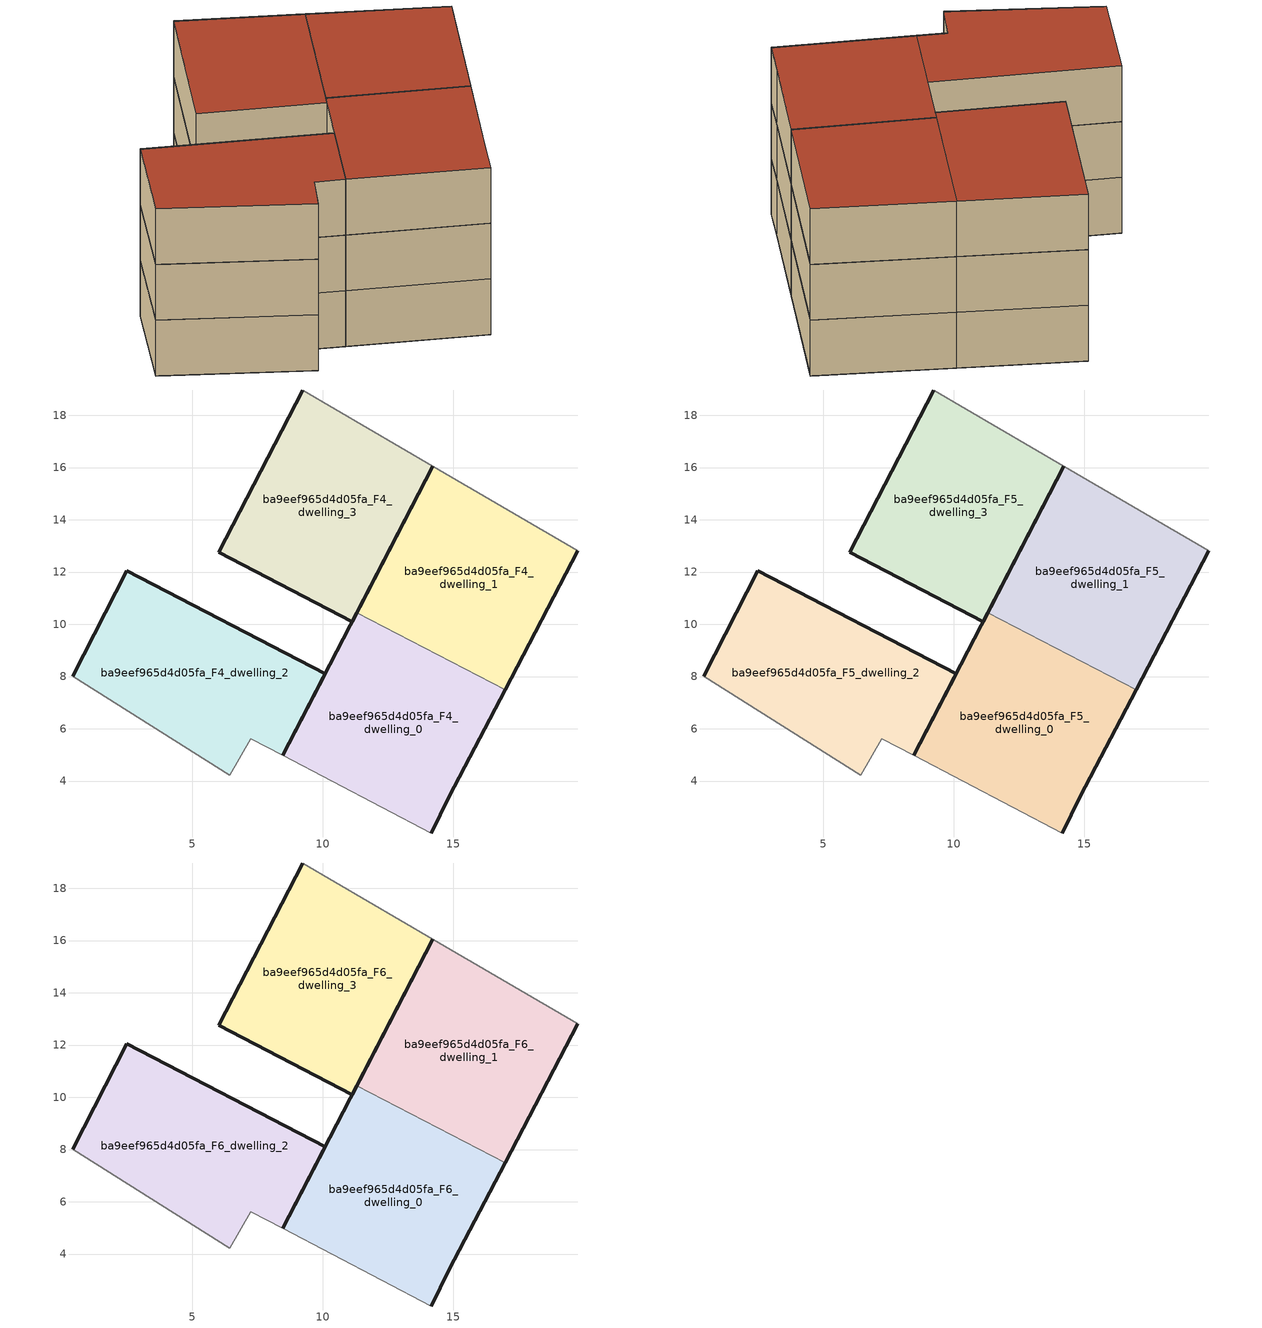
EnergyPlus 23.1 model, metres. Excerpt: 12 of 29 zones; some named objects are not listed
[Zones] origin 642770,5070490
ba9eef965d4d05fa_F4_dwelling_0
 floor to ba9eef965d4d05fa_F3_dwelling_0 (EU_floor_Construction): 14.85,3.41 16.98,7.5 11.3,10.45 8.47,4.98 14.15,2.01 z12
 wall outside (EU_wall_Construction): 8.47,4.98 11.3,10.45 / 16.98,7.5 14.85,3.41 14.15,2.01 z12:15
 wall adiabatic (EU_wall_Construction): 14.15,2.01 8.47,4.98 z12:15
 wall to ba9eef965d4d05fa_F4_dwelling_1 (EU_wall_Construction): 11.3,10.45 16.98,7.5 z12:15
ba9eef965d4d05fa_F4_dwelling_1
 floor to ba9eef965d4d05fa_F3_dwelling_1 (EU_floor_Construction): 16.98,7.5 19.76,12.82 14.21,16.06 11.3,10.45 z12
 wall outside (EU_wall_Construction): 19.76,12.82 16.98,7.5 / 11.3,10.45 14.21,16.06 z12:15
 wall adiabatic (EU_wall_Construction): 14.21,16.06 19.76,12.82 z12:15
ba9eef965d4d05fa_F4_dwelling_2
 floor to ba9eef965d4d05fa_F3_dwelling_2 (EU_floor_Construction): 8.47,4.98 10.09,8.11 2.49,12.05 0.44,8.02 6.44,4.21 7.24,5.62 z12
 wall outside (EU_wall_Construction): 0.44,8.02 2.49,12.05 10.09,8.11 8.47,4.98 z12:15
 wall adiabatic (EU_wall_Construction): 8.47,4.98 7.24,5.62 6.44,4.21 0.44,8.02 z12:15
ba9eef965d4d05fa_F4_dwelling_3
 floor to ba9eef965d4d05fa_F3_dwelling_3 (EU_floor_Construction): 11.13,10.11 14.21,16.06 9.24,18.97 6.02,12.76 z12
 wall outside (EU_wall_Construction): 14.21,16.06 11.13,10.11 6.02,12.76 9.24,18.97 z12:15
 wall adiabatic (EU_wall_Construction): 9.24,18.97 14.21,16.06 z12:15
ba9eef965d4d05fa_F5_dwelling_0
 floor to ba9eef965d4d05fa_F4_dwelling_0 (EU_floor_Construction): 14.85,3.41 16.98,7.5 11.3,10.45 8.47,4.98 14.15,2.01 z15
 wall outside (EU_wall_Construction): 8.47,4.98 11.3,10.45 / 16.98,7.5 14.85,3.41 14.15,2.01 z15:18
 wall adiabatic (EU_wall_Construction): 14.15,2.01 8.47,4.98 z15:18
 wall to ba9eef965d4d05fa_F5_dwelling_1 (EU_wall_Construction): 11.3,10.45 16.98,7.5 z15:18
ba9eef965d4d05fa_F5_dwelling_1
 floor to ba9eef965d4d05fa_F4_dwelling_1 (EU_floor_Construction): 16.98,7.5 19.76,12.82 14.21,16.06 11.3,10.45 z15
 wall outside (EU_wall_Construction): 19.76,12.82 16.98,7.5 / 11.3,10.45 14.21,16.06 z15:18
 wall adiabatic (EU_wall_Construction): 14.21,16.06 19.76,12.82 z15:18
ba9eef965d4d05fa_F5_dwelling_2
 floor to ba9eef965d4d05fa_F4_dwelling_2 (EU_floor_Construction): 8.47,4.98 10.09,8.11 2.49,12.05 0.44,8.02 6.44,4.21 7.24,5.62 z15
 wall outside (EU_wall_Construction): 0.44,8.02 2.49,12.05 10.09,8.11 8.47,4.98 z15:18
 wall adiabatic (EU_wall_Construction): 8.47,4.98 7.24,5.62 6.44,4.21 0.44,8.02 z15:18
ba9eef965d4d05fa_F5_dwelling_3
 floor to ba9eef965d4d05fa_F4_dwelling_3 (EU_floor_Construction): 11.13,10.11 14.21,16.06 9.24,18.97 6.02,12.76 z15
 wall outside (EU_wall_Construction): 14.21,16.06 11.13,10.11 6.02,12.76 9.24,18.97 z15:18
 wall adiabatic (EU_wall_Construction): 9.24,18.97 14.21,16.06 z15:18
ba9eef965d4d05fa_F6_dwelling_0
 floor to ba9eef965d4d05fa_F5_dwelling_0 (EU_floor_Construction): 14.85,3.41 16.98,7.5 11.3,10.45 8.47,4.98 14.15,2.01 z18
 wall outside (EU_wall_Construction): 8.47,4.98 11.3,10.45 / 16.98,7.5 14.85,3.41 14.15,2.01 z18:21
 wall adiabatic (EU_wall_Construction): 14.15,2.01 8.47,4.98 z18:21
 wall to ba9eef965d4d05fa_F6_dwelling_1 (EU_wall_Construction): 11.3,10.45 16.98,7.5 z18:21
 roof outside (EU_roof_Construction): 16.98,7.5 14.85,3.41 14.15,2.01 8.47,4.98 11.3,10.45 z21
ba9eef965d4d05fa_F6_dwelling_1
 floor to ba9eef965d4d05fa_F5_dwelling_1 (EU_floor_Construction): 16.98,7.5 19.76,12.82 14.21,16.06 11.3,10.45 z18
 wall outside (EU_wall_Construction): 19.76,12.82 16.98,7.5 / 11.3,10.45 14.21,16.06 z18:21
 wall adiabatic (EU_wall_Construction): 14.21,16.06 19.76,12.82 z18:21
 roof outside (EU_roof_Construction): 19.76,12.82 16.98,7.5 11.3,10.45 14.21,16.06 z21
ba9eef965d4d05fa_F6_dwelling_2
 floor to ba9eef965d4d05fa_F5_dwelling_2 (EU_floor_Construction): 8.47,4.98 10.09,8.11 2.49,12.05 0.44,8.02 6.44,4.21 7.24,5.62 z18
 wall outside (EU_wall_Construction): 0.44,8.02 2.49,12.05 10.09,8.11 8.47,4.98 z18:21
 wall adiabatic (EU_wall_Construction): 8.47,4.98 7.24,5.62 6.44,4.21 0.44,8.02 z18:21
 roof outside (EU_roof_Construction): 10.09,8.11 8.47,4.98 7.24,5.62 6.44,4.21 0.44,8.02 2.49,12.05 z21
ba9eef965d4d05fa_F6_dwelling_3
 floor to ba9eef965d4d05fa_F5_dwelling_3 (EU_floor_Construction): 11.13,10.11 14.21,16.06 9.24,18.97 6.02,12.76 z18
 wall outside (EU_wall_Construction): 14.21,16.06 11.13,10.11 6.02,12.76 9.24,18.97 z18:21
 wall adiabatic (EU_wall_Construction): 9.24,18.97 14.21,16.06 z18:21
 roof outside (EU_roof_Construction): 14.21,16.06 11.13,10.11 6.02,12.76 9.24,18.97 z21
[Building]
EU S2 Campaign: North Axis=0; Terrain=City; Solar Distribution=FullExterior
[Site:Location]
Lyon-Bron: Latitude=45.75; Longitude=5; Time Zone=1; Elevation=198
[SizingPeriod:WeatherFileDays]
AnnualSizingPeriod: Begin Month=1; Begin Day of Month=1; End Month=12; End Day of Month=31; Day of Week for Start Day=Monday; Use Weather File Daylight Saving Period=No; Use Weather File Rain and Snow Indicators=No
[MATERIAL]
EU_InternalMass_Material: Roughness=MediumRough; Thickness=0.1; Conductivity=1; Density=1800; Specific Heat=900; Thermal Absorptance=0.9; Solar Absorptance=0.7; Visible Absorptance=0.7
[MATERIAL:NOMASS] Roughness=MediumRough; Thermal Absorptance=0.9; Solar Absorptance=0.7; Visible Absorptance=0.7
Name | Thermal Resistance
EU_wall_NoMass | 0.776494
EU_roof_NoMass | 0.486893
EU_floor_NoMass | 0.421597
[CONSTRUCTION]
EU_wall_Construction: EU_wall_NoMass
EU_roof_Construction: EU_roof_NoMass
EU_floor_Construction: EU_floor_NoMass
EU_InternalMass_Construction: EU_InternalMass_Material
[ZONE] Type=1; Multiplier=1; Ceiling Height=autocalculate; Floor Area=autocalculate; Part of Total Floor Area=Yes
Name | Volume
ba9eef965d4d05fa_F4_dwelling_0; ba9eef965d4d05fa_F5_dwelling_0; ba9eef965d4d05fa_F6_dwelling_0; ba9eef965d4d05fa_F4_dwelling_1; ba9eef965d4d05fa_F5_dwelling_1; ba9eef965d4d05fa_F6_dwelling_1 | 118.34
ba9eef965d4d05fa_F4_dwelling_2; ba9eef965d4d05fa_F5_dwelling_2; ba9eef965d4d05fa_F6_dwelling_2 | 118.322
ba9eef965d4d05fa_F4_dwelling_3; ba9eef965d4d05fa_F5_dwelling_3; ba9eef965d4d05fa_F6_dwelling_3 | 118.319
[INTERNALMASS] Construction=EU_InternalMass_Construction
Name | Zone or ZoneList | Surface Area
ba9eef965d4d05fa_F4_dwelling_0_EU_InternalMass | ba9eef965d4d05fa_F4_dwelling_0 | 49.3075
ba9eef965d4d05fa_F4_dwelling_1_EU_InternalMass | ba9eef965d4d05fa_F4_dwelling_1 | 49.3101
ba9eef965d4d05fa_F4_dwelling_2_EU_InternalMass | ba9eef965d4d05fa_F4_dwelling_2 | 49.302
ba9eef965d4d05fa_F4_dwelling_3_EU_InternalMass | ba9eef965d4d05fa_F4_dwelling_3 | 49.3009
ba9eef965d4d05fa_F5_dwelling_0_EU_InternalMass | ba9eef965d4d05fa_F5_dwelling_0 | 49.3075
ba9eef965d4d05fa_F5_dwelling_1_EU_InternalMass | ba9eef965d4d05fa_F5_dwelling_1 | 49.3101
ba9eef965d4d05fa_F5_dwelling_2_EU_InternalMass | ba9eef965d4d05fa_F5_dwelling_2 | 49.302
ba9eef965d4d05fa_F5_dwelling_3_EU_InternalMass | ba9eef965d4d05fa_F5_dwelling_3 | 49.3009
ba9eef965d4d05fa_F6_dwelling_0_EU_InternalMass | ba9eef965d4d05fa_F6_dwelling_0 | 49.3075
ba9eef965d4d05fa_F6_dwelling_1_EU_InternalMass | ba9eef965d4d05fa_F6_dwelling_1 | 49.3101
ba9eef965d4d05fa_F6_dwelling_2_EU_InternalMass | ba9eef965d4d05fa_F6_dwelling_2 | 49.302
ba9eef965d4d05fa_F6_dwelling_3_EU_InternalMass | ba9eef965d4d05fa_F6_dwelling_3 | 49.3009
[OTHEREQUIPMENT] Fuel Type=Electricity; Design Level Calculation Method=Watts/Area; Power per Zone Floor Area=1; Fraction Latent=0; Fraction Radiant=0; Fraction Lost=0; Carbon Dioxide Generation Rate=0; EndUse Subcategory=EU_Step8_InternalGains
Name | Zone or ZoneList or Space or SpaceList | Schedule
EU_Step8_InternalGain_ba9eef965d4d05fa_F4_dwelling_0_f000 | ba9eef965d4d05fa_F4_dwelling_0 | EU_Step8_GainSchedule_ba9eef965d4d05fa_F4_dwelling_0_f000
EU_Step8_InternalGain_ba9eef965d4d05fa_F4_dwelling_1_f000 | ba9eef965d4d05fa_F4_dwelling_1 | EU_Step8_GainSchedule_ba9eef965d4d05fa_F4_dwelling_1_f000
EU_Step8_InternalGain_ba9eef965d4d05fa_F4_dwelling_2_f000 | ba9eef965d4d05fa_F4_dwelling_2 | EU_Step8_GainSchedule_ba9eef965d4d05fa_F4_dwelling_2_f000
EU_Step8_InternalGain_ba9eef965d4d05fa_F4_dwelling_3_f000 | ba9eef965d4d05fa_F4_dwelling_3 | EU_Step8_GainSchedule_ba9eef965d4d05fa_F4_dwelling_3_f000
EU_Step8_InternalGain_ba9eef965d4d05fa_F5_dwelling_0_f000 | ba9eef965d4d05fa_F5_dwelling_0 | EU_Step8_GainSchedule_ba9eef965d4d05fa_F5_dwelling_0_f000
EU_Step8_InternalGain_ba9eef965d4d05fa_F5_dwelling_1_f000 | ba9eef965d4d05fa_F5_dwelling_1 | EU_Step8_GainSchedule_ba9eef965d4d05fa_F5_dwelling_1_f000
EU_Step8_InternalGain_ba9eef965d4d05fa_F5_dwelling_2_f000 | ba9eef965d4d05fa_F5_dwelling_2 | EU_Step8_GainSchedule_ba9eef965d4d05fa_F5_dwelling_2_f000
EU_Step8_InternalGain_ba9eef965d4d05fa_F5_dwelling_3_f000 | ba9eef965d4d05fa_F5_dwelling_3 | EU_Step8_GainSchedule_ba9eef965d4d05fa_F5_dwelling_3_f000
EU_Step8_InternalGain_ba9eef965d4d05fa_F6_dwelling_0_f000 | ba9eef965d4d05fa_F6_dwelling_0 | EU_Step8_GainSchedule_ba9eef965d4d05fa_F6_dwelling_0_f000
EU_Step8_InternalGain_ba9eef965d4d05fa_F6_dwelling_1_f000 | ba9eef965d4d05fa_F6_dwelling_1 | EU_Step8_GainSchedule_ba9eef965d4d05fa_F6_dwelling_1_f000
EU_Step8_InternalGain_ba9eef965d4d05fa_F6_dwelling_2_f000 | ba9eef965d4d05fa_F6_dwelling_2 | EU_Step8_GainSchedule_ba9eef965d4d05fa_F6_dwelling_2_f000
EU_Step8_InternalGain_ba9eef965d4d05fa_F6_dwelling_3_f000 | ba9eef965d4d05fa_F6_dwelling_3 | EU_Step8_GainSchedule_ba9eef965d4d05fa_F6_dwelling_3_f000
[ZONEVENTILATION:DESIGNFLOWRATE] Schedule=EU_AlwaysOn; Design Flow Rate Calculation Method=AirChanges/Hour; Air Changes per Hour=0.693814; Ventilation Type=Natural; Fan Pressure Rise=0; Fan Total Efficiency=1; Constant Term Coefficient=1; Temperature Term Coefficient=0; Velocity Term Coefficient=0; Velocity Squared Term Coefficient=0; Minimum Indoor Temperature=-100; Maximum Indoor Temperature=100; Delta Temperature=-100; Minimum Outdoor Temperature=-100; Maximum Outdoor Temperature=100; Maximum Wind Speed=40
Name | Zone or ZoneList or Space or SpaceList
EU_ConstantAir_ba9eef965d4d05fa_F4_dwelling_0 | ba9eef965d4d05fa_F4_dwelling_0
EU_ConstantAir_ba9eef965d4d05fa_F4_dwelling_1 | ba9eef965d4d05fa_F4_dwelling_1
EU_ConstantAir_ba9eef965d4d05fa_F4_dwelling_2 | ba9eef965d4d05fa_F4_dwelling_2
EU_ConstantAir_ba9eef965d4d05fa_F4_dwelling_3 | ba9eef965d4d05fa_F4_dwelling_3
EU_ConstantAir_ba9eef965d4d05fa_F5_dwelling_0 | ba9eef965d4d05fa_F5_dwelling_0
EU_ConstantAir_ba9eef965d4d05fa_F5_dwelling_1 | ba9eef965d4d05fa_F5_dwelling_1
EU_ConstantAir_ba9eef965d4d05fa_F5_dwelling_2 | ba9eef965d4d05fa_F5_dwelling_2
EU_ConstantAir_ba9eef965d4d05fa_F5_dwelling_3 | ba9eef965d4d05fa_F5_dwelling_3
EU_ConstantAir_ba9eef965d4d05fa_F6_dwelling_0 | ba9eef965d4d05fa_F6_dwelling_0
EU_ConstantAir_ba9eef965d4d05fa_F6_dwelling_1 | ba9eef965d4d05fa_F6_dwelling_1
EU_ConstantAir_ba9eef965d4d05fa_F6_dwelling_2 | ba9eef965d4d05fa_F6_dwelling_2
EU_ConstantAir_ba9eef965d4d05fa_F6_dwelling_3 | ba9eef965d4d05fa_F6_dwelling_3
[HVACTEMPLATE:ZONE:IDEALLOADSAIRSYSTEM] System Availability Schedule=EU_AlwaysOn; Maximum Heating Supply Air Temperature=50; Minimum Cooling Supply Air Temperature=13; Maximum Heating Supply Air Humidity Ratio=0.0156; Minimum Cooling Supply Air Humidity Ratio=0.0077; Heating Limit=NoLimit; Cooling Limit=NoLimit; Heating Availability Schedule=EU_AlwaysOn; Cooling Availability Schedule=EU_CoolingOff; Dehumidification Control Type=ConstantSensibleHeatRatio; Cooling Sensible Heat Ratio=0.7; Dehumidification Setpoint=60; Humidification Control Type=None; Humidification Setpoint=30; Outdoor Air Method=None; Outdoor Air Flow Rate per Person=0.00944; Outdoor Air Flow Rate per Zone Floor Area=0; Outdoor Air Flow Rate per Zone=0; Demand Controlled Ventilation Type=None; Outdoor Air Economizer Type=NoEconomizer; Heat Recovery Type=None; Sensible Heat Recovery Effectiveness=0.7; Latent Heat Recovery Effectiveness=0.65
Name | Template Thermostat
ba9eef965d4d05fa_F4_dwelling_0 | EU_HeatOnly_ba9eef965d4d05fa_F4_dwelling_0
ba9eef965d4d05fa_F4_dwelling_1 | EU_HeatOnly_ba9eef965d4d05fa_F4_dwelling_1
ba9eef965d4d05fa_F4_dwelling_2 | EU_HeatOnly_ba9eef965d4d05fa_F4_dwelling_2
ba9eef965d4d05fa_F4_dwelling_3 | EU_HeatOnly_ba9eef965d4d05fa_F4_dwelling_3
ba9eef965d4d05fa_F5_dwelling_0 | EU_HeatOnly_ba9eef965d4d05fa_F5_dwelling_0
ba9eef965d4d05fa_F5_dwelling_1 | EU_HeatOnly_ba9eef965d4d05fa_F5_dwelling_1
ba9eef965d4d05fa_F5_dwelling_2 | EU_HeatOnly_ba9eef965d4d05fa_F5_dwelling_2
ba9eef965d4d05fa_F5_dwelling_3 | EU_HeatOnly_ba9eef965d4d05fa_F5_dwelling_3
ba9eef965d4d05fa_F6_dwelling_0 | EU_HeatOnly_ba9eef965d4d05fa_F6_dwelling_0
ba9eef965d4d05fa_F6_dwelling_1 | EU_HeatOnly_ba9eef965d4d05fa_F6_dwelling_1
ba9eef965d4d05fa_F6_dwelling_2 | EU_HeatOnly_ba9eef965d4d05fa_F6_dwelling_2
ba9eef965d4d05fa_F6_dwelling_3 | EU_HeatOnly_ba9eef965d4d05fa_F6_dwelling_3
[SIZING:ZONE] Zone Cooling Design Supply Air Temperature Input Method=SupplyAirTemperature; Zone Cooling Design Supply Air Temperature=13; Zone Heating Design Supply Air Temperature Input Method=SupplyAirTemperature; Zone Heating Design Supply Air Temperature=50; Zone Cooling Design Supply Air Humidity Ratio=0.008; Zone Heating Design Supply Air Humidity Ratio=0.008; Cooling Design Air Flow Method=DesignDay; Cooling Design Air Flow Rate=0; Cooling Minimum Air Flow per Zone Floor Area=0.000762; Cooling Minimum Air Flow=0; Cooling Minimum Air Flow Fraction=0.2; Heating Design Air Flow Method=DesignDay; Heating Design Air Flow Rate=0; Heating Maximum Air Flow per Zone Floor Area=0.002032; Heating Maximum Air Flow=0.141576; Heating Maximum Air Flow Fraction=0.3; Account for Dedicated Outdoor Air System=No; Dedicated Outdoor Air System Control Strategy=NeutralSupplyAir; Dedicated Outdoor Air Low Setpoint Temperature for Design=autosize; Dedicated Outdoor Air High Setpoint Temperature for Design=autosize; Zone Load Sizing Method=Sensible Load Only No Latent Load; Zone Latent Cooling Design Supply Air Humidity Ratio Input Method=HumidityRatioDifference; Zone Cooling Design Supply Air Humidity Ratio Difference=0.005; Zone Latent Heating Design Supply Air Humidity Ratio Input Method=HumidityRatioDifference; Zone Humidification Design Supply Air Humidity Ratio Difference=0.005
ba9eef965d4d05fa_F4_dwelling_0; ba9eef965d4d05fa_F4_dwelling_1; ba9eef965d4d05fa_F4_dwelling_2; ba9eef965d4d05fa_F4_dwelling_3; ba9eef965d4d05fa_F5_dwelling_0; ba9eef965d4d05fa_F5_dwelling_1; ba9eef965d4d05fa_F5_dwelling_2; ba9eef965d4d05fa_F5_dwelling_3; ba9eef965d4d05fa_F6_dwelling_0; ba9eef965d4d05fa_F6_dwelling_1; ba9eef965d4d05fa_F6_dwelling_2; ba9eef965d4d05fa_F6_dwelling_3
[SCHEDULE:CONSTANT]
Name | Hourly Value
EU_AlwaysOn | 1
EU_CoolingOff | 0
[SCHEDULE:FILE] Column Number=1; Rows to Skip at Top=0; Number of Hours of Data=8760; Column Separator=Comma; Interpolate to Timestep=No; Minutes per Item=60; Adjust Schedule for Daylight Savings=Yes
Name | File
EU_Step8_GainSchedule_ba9eef965d4d05fa_F4_dwelling_0_f000 | ../../schedules/ba9eef965d4d05fa/ba9eef965d4d05fa_F4_dwelling_0_f000_gain.csv
EU_Step8_GainSchedule_ba9eef965d4d05fa_F4_dwelling_1_f000 | ../../schedules/ba9eef965d4d05fa/ba9eef965d4d05fa_F4_dwelling_1_f000_gain.csv
EU_Step8_GainSchedule_ba9eef965d4d05fa_F4_dwelling_2_f000 | ../../schedules/ba9eef965d4d05fa/ba9eef965d4d05fa_F4_dwelling_2_f000_gain.csv
EU_Step8_GainSchedule_ba9eef965d4d05fa_F4_dwelling_3_f000 | ../../schedules/ba9eef965d4d05fa/ba9eef965d4d05fa_F4_dwelling_3_f000_gain.csv
EU_Step8_GainSchedule_ba9eef965d4d05fa_F5_dwelling_0_f000 | ../../schedules/ba9eef965d4d05fa/ba9eef965d4d05fa_F5_dwelling_0_f000_gain.csv
EU_Step8_GainSchedule_ba9eef965d4d05fa_F5_dwelling_1_f000 | ../../schedules/ba9eef965d4d05fa/ba9eef965d4d05fa_F5_dwelling_1_f000_gain.csv
EU_Step8_GainSchedule_ba9eef965d4d05fa_F5_dwelling_2_f000 | ../../schedules/ba9eef965d4d05fa/ba9eef965d4d05fa_F5_dwelling_2_f000_gain.csv
EU_Step8_GainSchedule_ba9eef965d4d05fa_F5_dwelling_3_f000 | ../../schedules/ba9eef965d4d05fa/ba9eef965d4d05fa_F5_dwelling_3_f000_gain.csv
EU_Step8_GainSchedule_ba9eef965d4d05fa_F6_dwelling_0_f000 | ../../schedules/ba9eef965d4d05fa/ba9eef965d4d05fa_F6_dwelling_0_f000_gain.csv
EU_Step8_GainSchedule_ba9eef965d4d05fa_F6_dwelling_1_f000 | ../../schedules/ba9eef965d4d05fa/ba9eef965d4d05fa_F6_dwelling_1_f000_gain.csv
EU_Step8_GainSchedule_ba9eef965d4d05fa_F6_dwelling_2_f000 | ../../schedules/ba9eef965d4d05fa/ba9eef965d4d05fa_F6_dwelling_2_f000_gain.csv
EU_Step8_GainSchedule_ba9eef965d4d05fa_F6_dwelling_3_f000 | ../../schedules/ba9eef965d4d05fa/ba9eef965d4d05fa_F6_dwelling_3_f000_gain.csv
